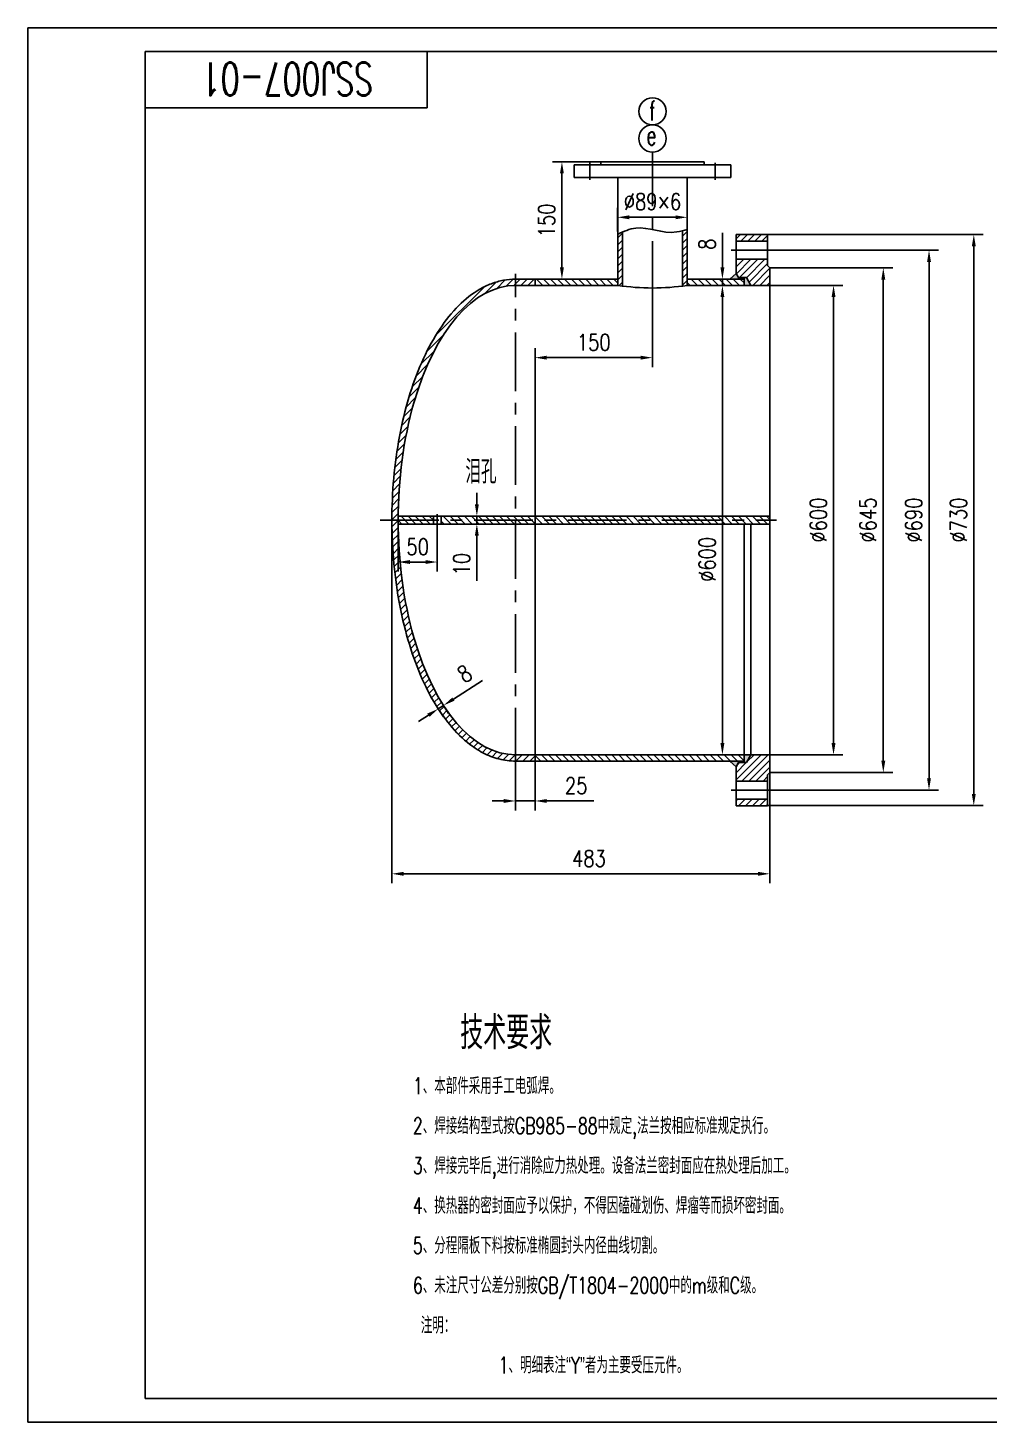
# Model space of a CAD drawing. Header units: millimetres. Extents: x -150 to 2370, y -30 to 1752.
# Drawn here: x -150 to 1078, y -30 to 1752 of the extents above; entities that cross this region are included whole.
import ezdxf
from ezdxf.enums import TextEntityAlignment as Align

# ---------------------------------------------------------------- set-up
doc = ezdxf.new("R2010")
doc.units = ezdxf.units.MM
doc.header["$LTSCALE"] = 60
doc.linetypes.add('CENTER', pattern=[2, 1.25, -0.25, 0.25, -0.25])
for name, color, linetype in [('1轮廓实线层', 7, 'Continuous'), ('2细线层', 4, 'Continuous'), ('3中心线层', 1, 'CENTER'), ('5剖面线层', 2, 'Continuous'), ('6文字层', 3, 'Continuous'), ('7标注层', 4, 'Continuous'), ('图框层', 7, 'Continuous')]:
    doc.layers.add(name, color=color, linetype=linetype)
doc.styles.add('PC_TEXTSTYLE', font='romans.shx', dxfattribs={"width": 0.8, "bigfont": 'hzfs.shx'})
doc.styles.add('TH_GBDIM', font='romans.shx', dxfattribs={"width": 0.8, "bigfont": 'gbcbig.shx'})
doc.dimstyles.new('TH_GBDIM', dxfattribs={"dimscale": 6, "dimtxt": 3.5, "dimasz": 2.5, "dimexe": 2, "dimexo": 0, "dimgap": 1.5, "dimtad": 1, "dimdec": 1, "dimzin": 0, "dimdsep": 46, "dimtxsty": 'TH_GBDIM', "dimcen": 2.5, "dimclrd": 130, "dimclre": 130, "dimclrt": 3, "dimadec": 0, "dimazin": 0, "dimtfac": 0.714286, "dimtdec": 1, "dimtmove": 0, "dimatfit": 3, "dimfxl": 0, "dimtolj": 1, "dimtzin": 0, "dimlwd": -1, "dimlwe": -1, "dimarcsym": 0})

# ---------------------------------------------------------------- blocks, each defined once
blk = doc.blocks.new('*D4')
at = {"layer": '7标注层', "color": 130}
for p, q in [((582.1, 1580.9), (520.4, 1580.9)), ((532.4, 1565.9), (532.4, 1445.9)), ((603.6, 1430.9), (520.4, 1430.9))]:
    blk.add_line(p, q, dxfattribs=at)
for points in [[(529.9, 1565.9), (534.9, 1565.9), (532.4, 1580.9)], [(529.9, 1445.9), (534.9, 1445.9), (532.4, 1430.9)]]:
    blk.add_solid(points, dxfattribs=at)
at = {"layer": 'Defpoints', "color": 0}
for p in [(582.1, 1580.9), (532.4, 1430.9), (603.6, 1430.9)]:
    blk.add_point(p, dxfattribs=at)
at = {"layer": '7标注层', "color": 3, "insert": (512.9, 1505.9), "char_height": 21, "attachment_point": 5, "rotation": 90, "style": 'TH_GBDIM'}
blk.add_mtext('\\A1;150{}{}', dxfattribs=at)
blk = doc.blocks.new('*D5')
at = {"layer": '7标注层', "color": 130}
for p, q in [((648.1, 1404.2), (648.1, 1318.5)), ((498.1, 1117.9), (498.1, 1342.5)), ((513.1, 1330.5), (633.1, 1330.5))]:
    blk.add_line(p, q, dxfattribs=at)
for points in [[(513.1, 1333), (513.1, 1328), (498.1, 1330.5)], [(633.1, 1333), (633.1, 1328), (648.1, 1330.5)]]:
    blk.add_solid(points, dxfattribs=at)
at = {"layer": 'Defpoints', "color": 0}
for p in [(648.1, 1404.2), (648.1, 1330.5), (498.1, 1117.9)]:
    blk.add_point(p, dxfattribs=at)
at = {"layer": '7标注层', "color": 3, "insert": (573.1, 1350), "char_height": 21, "attachment_point": 5, "style": 'TH_GBDIM'}
blk.add_mtext('\\A1;150{}{}', dxfattribs=at)
blk = doc.blocks.new('*D6')
at = {"layer": '7标注层', "color": 130}
for p, q in [((315.1, 1122.9), (315.1, 658.8)), ((798.1, 800.4), (798.1, 658.8)), ((783.1, 670.8), (330.1, 670.8))]:
    blk.add_line(p, q, dxfattribs=at)
for points in [[(330.1, 673.3), (330.1, 668.3), (315.1, 670.8)], [(783.1, 673.3), (783.1, 668.3), (798.1, 670.8)]]:
    blk.add_solid(points, dxfattribs=at)
at = {"layer": 'Defpoints', "color": 0}
for p in [(315.1, 1122.9), (798.1, 800.4), (315.1, 670.8)]:
    blk.add_point(p, dxfattribs=at)
at = {"layer": '7标注层', "color": 3, "insert": (567, 690.3), "char_height": 21, "attachment_point": 5, "style": 'TH_GBDIM'}
blk.add_mtext('\\A1;483{}{}', dxfattribs=at)
blk = doc.blocks.new('*D7')
at = {"layer": '7标注层', "color": 130}
for p, q in [((473.1, 807.9), (473.1, 751.9)), ((498.1, 814.9), (498.1, 751.9)), ((458.1, 763.9), (443.1, 763.9)), ((473.1, 763.9), (498.1, 763.9)), ((513.1, 763.9), (573.3, 763.9))]:
    blk.add_line(p, q, dxfattribs=at)
for points in [[(458.1, 766.4), (458.1, 761.4), (473.1, 763.9)], [(513.1, 766.4), (513.1, 761.4), (498.1, 763.9)]]:
    blk.add_solid(points, dxfattribs=at)
at = {"layer": 'Defpoints', "color": 0}
for p in [(473.1, 807.9), (498.1, 814.9), (498.1, 763.9)]:
    blk.add_point(p, dxfattribs=at)
at = {"layer": '7标注层', "color": 3, "insert": (550.7, 783.4), "char_height": 21, "attachment_point": 5, "style": 'TH_GBDIM'}
blk.add_mtext('\\A1;25{}{}', dxfattribs=at)
blk = doc.blocks.new('*D8')
at = {"layer": '7标注层', "color": 130}
for p, q in [((423.7, 1142.9), (423.7, 1157.9)), ((423.7, 1127.9), (411.7, 1127.9)), ((423.7, 1127.9), (423.7, 1117.9)), ((423.7, 1117.9), (411.7, 1117.9)), ((423.7, 1102.9), (423.7, 1045.1))]:
    blk.add_line(p, q, dxfattribs=at)
for points in [[(421.2, 1142.9), (426.2, 1142.9), (423.7, 1127.9)], [(421.2, 1102.9), (426.2, 1102.9), (423.7, 1117.9)]]:
    blk.add_solid(points, dxfattribs=at)
at = {"layer": 'Defpoints', "color": 0}
for p in [(423.7, 1127.9), (423.7, 1117.9), (423.7, 1117.9)]:
    blk.add_point(p, dxfattribs=at)
at = {"layer": '7标注层', "color": 3, "insert": (404.2, 1066.5), "char_height": 21, "attachment_point": 5, "rotation": 90, "style": 'TH_GBDIM'}
blk.add_mtext('\\A1;10{}{}', dxfattribs=at)
blk = doc.blocks.new('*D11')
at = {"layer": '7标注层', "color": 130}
for p, q in [((765.1, 1422.9), (725.5, 1422.9)), ((737.5, 837.9), (737.5, 1407.9)), ((765.1, 822.9), (725.5, 822.9))]:
    blk.add_line(p, q, dxfattribs=at)
for points in [[(735, 1407.9), (740, 1407.9), (737.5, 1422.9)], [(735, 837.9), (740, 837.9), (737.5, 822.9)]]:
    blk.add_solid(points, dxfattribs=at)
at = {"layer": 'Defpoints', "color": 0}
for p in [(737.5, 1422.9), (765.1, 1422.9), (765.1, 822.9)]:
    blk.add_point(p, dxfattribs=at)
at = {"layer": '7标注层', "color": 3, "insert": (718, 1072.7), "char_height": 21, "attachment_point": 5, "rotation": 90, "style": 'TH_GBDIM'}
blk.add_mtext('\\A1;%%c600{}{}', dxfattribs=at)
blk = doc.blocks.new('*D12')
at = {"layer": '7标注层', "color": 130}
for p, q in [((737.5, 1445.9), (737.5, 1490.1)), ((747.1, 1430.9), (725.5, 1430.9)), ((737.5, 1422.9), (737.5, 1430.9)), ((765.1, 1422.9), (725.5, 1422.9)), ((737.5, 1407.9), (737.5, 1392.9))]:
    blk.add_line(p, q, dxfattribs=at)
for points in [[(735, 1445.9), (740, 1445.9), (737.5, 1430.9)], [(735, 1407.9), (740, 1407.9), (737.5, 1422.9)]]:
    blk.add_solid(points, dxfattribs=at)
at = {"layer": 'Defpoints', "color": 0}
for p in [(737.5, 1430.9), (747.1, 1430.9), (765.1, 1422.9)]:
    blk.add_point(p, dxfattribs=at)
at = {"layer": '7标注层', "color": 3, "insert": (718, 1475.5), "char_height": 21, "attachment_point": 5, "rotation": 90, "style": 'TH_GBDIM'}
blk.add_mtext('\\A1;8{}{}', dxfattribs=at)
blk = doc.blocks.new('*D13')
at = {"layer": '7标注层', "color": 130}
for p, q in [((798.1, 1422.9), (891.5, 1422.9)), ((879.5, 1407.9), (879.5, 837.9)), ((798.1, 822.9), (891.5, 822.9))]:
    blk.add_line(p, q, dxfattribs=at)
for points in [[(877, 1407.9), (882, 1407.9), (879.5, 1422.9)], [(877, 837.9), (882, 837.9), (879.5, 822.9)]]:
    blk.add_solid(points, dxfattribs=at)
at = {"layer": 'Defpoints', "color": 0}
for p in [(798.1, 1422.9), (798.1, 822.9), (879.5, 822.9)]:
    blk.add_point(p, dxfattribs=at)
at = {"layer": '7标注层', "color": 3, "insert": (860, 1122.9), "char_height": 21, "attachment_point": 5, "rotation": 90, "style": 'TH_GBDIM'}
blk.add_mtext('\\A1;%%c600{}{}', dxfattribs=at)
blk = doc.blocks.new('*D14')
at = {"layer": '7标注层', "color": 130}
for p, q in [((798.1, 1445.4), (955.1, 1445.4)), ((943.1, 1430.4), (943.1, 815.4)), ((798.1, 800.4), (955.1, 800.4))]:
    blk.add_line(p, q, dxfattribs=at)
for points in [[(940.6, 1430.4), (945.6, 1430.4), (943.1, 1445.4)], [(940.6, 815.4), (945.6, 815.4), (943.1, 800.4)]]:
    blk.add_solid(points, dxfattribs=at)
at = {"layer": 'Defpoints', "color": 0}
for p in [(798.1, 1445.4), (798.1, 800.4), (943.1, 800.4)]:
    blk.add_point(p, dxfattribs=at)
at = {"layer": '7标注层', "color": 3, "insert": (923.6, 1122.9), "char_height": 21, "attachment_point": 5, "rotation": 90, "style": 'TH_GBDIM'}
blk.add_mtext('\\A1;%%c645{}{}', dxfattribs=at)
blk = doc.blocks.new('*D15')
at = {"layer": '7标注层', "color": 130}
for p, q in [((802.6, 1467.9), (1013.5, 1467.9)), ((1001.5, 792.9), (1001.5, 1452.9)), ((802.6, 777.9), (1013.5, 777.9))]:
    blk.add_line(p, q, dxfattribs=at)
for points in [[(999, 1452.9), (1004, 1452.9), (1001.5, 1467.9)], [(999, 792.9), (1004, 792.9), (1001.5, 777.9)]]:
    blk.add_solid(points, dxfattribs=at)
at = {"layer": 'Defpoints', "color": 0}
for p in [(802.6, 1467.9), (1001.5, 1467.9), (802.6, 777.9)]:
    blk.add_point(p, dxfattribs=at)
at = {"layer": '7标注层', "color": 3, "insert": (982, 1122.9), "char_height": 21, "attachment_point": 5, "rotation": 90, "style": 'TH_GBDIM'}
blk.add_mtext('\\A1;%%c690{}{}', dxfattribs=at)
blk = doc.blocks.new('*D16')
at = {"layer": '7标注层', "color": 130}
for p, q in [((795.1, 1487.9), (1070.7, 1487.9)), ((1058.7, 1472.9), (1058.7, 772.9)), ((795.1, 757.9), (1070.7, 757.9))]:
    blk.add_line(p, q, dxfattribs=at)
for points in [[(1056.2, 1472.9), (1061.2, 1472.9), (1058.7, 1487.9)], [(1056.2, 772.9), (1061.2, 772.9), (1058.7, 757.9)]]:
    blk.add_solid(points, dxfattribs=at)
at = {"layer": 'Defpoints', "color": 0}
for p in [(795.1, 1487.9), (795.1, 757.9), (1058.7, 757.9)]:
    blk.add_point(p, dxfattribs=at)
at = {"layer": '7标注层', "color": 3, "insert": (1039.2, 1122.9), "char_height": 21, "attachment_point": 5, "rotation": 90, "style": 'TH_GBDIM'}
blk.add_mtext('\\A1;%%c730{}{}', dxfattribs=at)
blk = doc.blocks.new('*D19')
at = {"layer": '7标注层', "color": 130}
for p, q in [((393.7, 894.1), (430.9, 918)), ((361.8, 873.5), (349.2, 865.4)), ((374.4, 881.6), (381.1, 886)), ((374.4, 881.6), (380.9, 871.5)), ((381.1, 886), (387.6, 875.9))]:
    blk.add_line(p, q, dxfattribs=at)
for points in [[(392.4, 896.2), (395.1, 892), (381.1, 886)], [(360.4, 875.6), (363.1, 871.4), (374.4, 881.6)]]:
    blk.add_solid(points, dxfattribs=at)
at = {"layer": 'Defpoints', "color": 0}
for p in [(374.4, 881.6), (381.1, 886), (381.1, 886)]:
    blk.add_point(p, dxfattribs=at)
at = {"layer": '7标注层', "color": 3, "insert": (408.1, 926.5), "char_height": 21, "attachment_point": 5, "rotation": 32.7663, "style": 'TH_GBDIM'}
blk.add_mtext('\\A1;8{}{}', dxfattribs=at)
blk = doc.blocks.new('*D20')
at = {"layer": '7标注层', "color": 130}
for p, q in [((603.6, 1491.9), (603.6, 1521.9)), ((692.6, 1494.4), (692.6, 1521.9)), ((618.6, 1509.9), (677.6, 1509.9))]:
    blk.add_line(p, q, dxfattribs=at)
for points in [[(618.6, 1512.4), (618.6, 1507.4), (603.6, 1509.9)], [(677.6, 1512.4), (677.6, 1507.4), (692.6, 1509.9)]]:
    blk.add_solid(points, dxfattribs=at)
at = {"layer": 'Defpoints', "color": 0}
for p in [(692.6, 1509.9), (603.6, 1491.9), (692.6, 1494.4)]:
    blk.add_point(p, dxfattribs=at)
at = {"layer": '7标注层', "color": 3, "insert": (648.1, 1530), "char_height": 21, "attachment_point": 5, "style": 'TH_GBDIM'}
blk.add_mtext('\\A1;%%c89×6{}{}', dxfattribs=at)
blk = doc.blocks.new('*D21')
at = {"layer": '7标注层', "color": 130}
for p, q in [((323.1, 1122.9), (323.1, 1057.3)), ((373.1, 1114.3), (373.1, 1057.3)), ((338.1, 1069.3), (358.1, 1069.3))]:
    blk.add_line(p, q, dxfattribs=at)
for points in [[(338.1, 1071.8), (338.1, 1066.8), (323.1, 1069.3)], [(358.1, 1071.8), (358.1, 1066.8), (373.1, 1069.3)]]:
    blk.add_solid(points, dxfattribs=at)
at = {"layer": 'Defpoints', "color": 0}
for p in [(323.1, 1122.9), (373.1, 1114.3), (373.1, 1069.3)]:
    blk.add_point(p, dxfattribs=at)
at = {"layer": '7标注层', "color": 3, "insert": (348.1, 1088.8), "char_height": 21, "attachment_point": 5, "style": 'TH_GBDIM'}
blk.add_mtext('\\A1;50{}{}', dxfattribs=at)
blk = doc.blocks.new('PC_TYDH_BLOCK')
for p in [(60, 0), (0, -12)]:
    blk.add_line(p, (60, -12))
at = {"layer": '6文字层', "style": 'PC_TEXTSTYLE', "width": 1.625933}
blk.add_attdef('图样代号', text='', height=7, rotation=180, dxfattribs=at).set_placement((58.24, -2.4), (2.35, -2.4), align=Align.FIT)

msp = doc.modelspace()

# ---------------------------------------------------------------- hatches: boundary and pattern name
at = {"layer": '5剖面线层'}
h = msp.add_hatch(dxfattribs=at)
h.set_pattern_fill('ANSI31', color=256, scale=2, style=0)
edge = h.paths.add_edge_path()
edge.add_spline(control_points=[(692.64, 1494.37), (690.66, 1493.83), (688.65, 1493.27), (686.64, 1492.76)], knot_values=[100.5024019, 100.5024019, 100.5024019, 100.5024019, 105.9641833, 105.9641833, 105.9641833, 105.9641833], degree=3, periodic=0)
edge.add_line((686.64, 1492.76), (686.64, 1422.03))
edge.add_arc((648.14, 1719.54), 300, 277.37329, 278.53035)
edge.add_line((692.64, 1422.86), (692.64, 1494.37))
edge = h.paths.add_edge_path()
edge.add_spline(control_points=[(609.64, 1490.84), (607.64, 1489.97), (605.64, 1489.04), (603.64, 1488.1)], knot_values=[16.2944387, 16.2944387, 16.2944387, 16.2944387, 22.7331769, 22.7331769, 22.7331769, 22.7331769], degree=3, periodic=0)
edge.add_line((603.64, 1488.1), (603.64, 1422.86))
edge.add_arc((648.14, 1719.54), 300, 261.46965, 262.62671)
edge.add_line((609.64, 1422.03), (609.64, 1490.84))
h = msp.add_hatch(dxfattribs=at)
h.set_pattern_fill('ANSI31', color=256, scale=2, style=0)
h.paths.add_polyline_path([(795.14, 1487.86), (755.14, 1487.86), (755.14, 1479.36), (795.14, 1479.36)])
h.paths.add_polyline_path([(798.14, 1445.36), (795.14, 1448.36), (795.14, 1456.36), (755.14, 1456.36), (755.14, 1438.06), (758.14, 1432.86), (768.14, 1432.86), (773.92, 1422.86), (798.14, 1422.86)])
h.paths.add_polyline_path([(798.14, 822.86), (773.92, 822.86), (768.14, 812.86), (758.14, 812.86), (755.14, 807.67), (755.14, 789.36), (795.14, 789.36), (795.14, 797.36), (798.14, 800.36)])
h.paths.add_polyline_path([(795.14, 766.36), (755.14, 766.36), (755.14, 757.86), (795.14, 757.86)])
h = msp.add_hatch(dxfattribs=at)
h.set_pattern_fill('ANSI31', color=256, scale=2, style=0)
h.paths.add_polyline_path([(498.14, 1430.86), (473.14, 1430.86), (473.14, 1422.86), (498.14, 1422.86)])
edge = h.paths.add_edge_path()
edge.add_ellipse((473.14, 1122.86), major_axis=(0, 300), ratio=0.5, start_angle=0, end_angle=89.04502, ccw=False)
edge.add_line((473.14, 1422.86), (473.14, 1430.86))
edge.add_spline(control_points=[(473.14, 1430.86), (467.94, 1430.86), (462.74, 1430.37), (452.43, 1428.43), (447.31, 1426.97), (437.23, 1423.14), (432.26, 1420.76), (418.01, 1412.5), (408.99, 1405.43), (391.9, 1388.35), (383.83, 1378.35), (368.82, 1355.77), (361.87, 1343.19), (349.27, 1315.84), (343.61, 1301.07), (333.74, 1269.8), (329.53, 1253.3), (322.66, 1219.1), (320.01, 1201.39), (316.35, 1165.34), (315.34, 1146.99), (315.15, 1126.69), (315.14, 1124.78), (315.14, 1122.86)], knot_values=[0, 0, 0, 0, 0.0939803, 0.0939803, 0.1879606, 0.1879606, 0.2819409, 0.2819409, 0.4633632, 0.4633632, 0.6447854, 0.6447854, 0.8262077, 0.8262077, 1.00763, 1.00763, 1.1890523, 1.1890523, 1.3704745, 1.3704745, 1.5518968, 1.5518968, 1.5707963, 1.5707963, 1.5707963, 1.5707963], degree=3, periodic=0)
edge.add_line((315.14, 1122.86), (323.14, 1122.86))
edge.add_ellipse((473.14, 1122.86), major_axis=(0, 300), ratio=0.5, start_angle=89.04502, end_angle=90, ccw=False)
edge = h.paths.add_edge_path()
edge.add_ellipse((473.14, 1122.86), major_axis=(0, 300), ratio=0.5, start_angle=90.95497, end_angle=180, ccw=False)
edge.add_ellipse((473.14, 1122.86), major_axis=(0, 300), ratio=0.5, start_angle=90, end_angle=90.95497, ccw=False)
edge.add_line((323.14, 1122.86), (315.14, 1122.86))
edge.add_spline(control_points=[(315.14, 1122.86), (315.14, 1106.39), (315.81, 1089.93), (318.63, 1055.52), (320.95, 1037.63), (327.16, 1002.95), (331.06, 986.16), (340.32, 954.2), (345.69, 939.02), (357.75, 910.78), (364.44, 897.71), (378.98, 874.07), (386.83, 863.5), (403.51, 845.22), (412.34, 837.51), (428.08, 827.09), (434.77, 823.58), (448.45, 818.26), (455.43, 816.46), (466.02, 815.09), (469.58, 814.86), (473.14, 814.86)], knot_values=[1.5707963, 1.5707963, 1.5707963, 1.5707963, 1.7333191, 1.7333191, 1.9147414, 1.9147414, 2.0961636, 2.0961636, 2.2775859, 2.2775859, 2.4590082, 2.4590082, 2.6404304, 2.6404304, 2.8218527, 2.8218527, 2.9495457, 2.9495457, 3.0772387, 3.0772387, 3.1415927, 3.1415927, 3.1415927, 3.1415927], degree=3, periodic=0)
edge.add_line((473.14, 814.86), (473.14, 822.86))
h.paths.add_polyline_path([(498.14, 822.86), (473.14, 822.86), (473.14, 814.86), (498.14, 814.86)])
h = msp.add_hatch(dxfattribs=at)
h.set_pattern_fill('ANSI31', color=256, scale=2, angle=90, style=0)
h.paths.add_polyline_path([(603.64, 1430.86), (498.14, 1430.86), (498.14, 1422.86), (603.64, 1422.86)])
h.paths.add_polyline_path([(765.14, 1430.86), (692.64, 1430.86), (692.64, 1422.86), (765.14, 1422.86)])
h.paths.add_polyline_path([(765.14, 822.86), (498.14, 822.86), (498.14, 814.86), (765.14, 814.86)])
h = msp.add_hatch(color=256, dxfattribs=at)
h.paths.add_polyline_path([(768.14, 1432.86), (765.14, 1432.86), (765.14, 1430.86), (765.14, 1422.86), (773.92, 1422.86)])
h.paths.add_polyline_path([(747.14, 1430.86), (758.14, 1430.86), (758.14, 1432.86), (755.14, 1438.06)])
h = msp.add_hatch(dxfattribs=at)
h.set_pattern_fill('ANSI31', color=256, scale=2, angle=90, style=0)
edge = h.paths.add_edge_path()
edge.add_line((368.14, 1127.86), (323.16, 1127.86))
edge.add_ellipse((473.14, 1122.86), major_axis=(0, 300), ratio=0.5, start_angle=89.04502, end_angle=90)
edge.add_line((323.14, 1122.86), (368.14, 1122.86))
edge.add_line((368.14, 1122.86), (368.14, 1127.86))
edge = h.paths.add_edge_path()
edge.add_line((368.14, 1122.86), (323.14, 1122.86))
edge.add_ellipse((473.14, 1122.86), major_axis=(0, 300), ratio=0.5, start_angle=90, end_angle=90.95497)
edge.add_line((323.16, 1117.86), (368.14, 1117.86))
edge.add_line((368.14, 1117.86), (368.14, 1122.86))
h.paths.add_polyline_path([(473.14, 1127.86), (378.14, 1127.86), (378.14, 1122.86), (473.14, 1122.86)])
h.paths.add_polyline_path([(473.14, 1122.86), (378.14, 1122.86), (378.14, 1117.86), (473.14, 1117.86)])
h.paths.add_polyline_path([(798.14, 1127.86), (473.14, 1127.86), (473.14, 1122.86), (798.14, 1122.86)])
h.paths.add_polyline_path([(798.14, 1122.86), (473.14, 1122.86), (473.14, 1117.86), (798.14, 1117.86)])
h = msp.add_hatch(color=256, dxfattribs=at)
h.paths.add_polyline_path([(747.14, 814.86), (755.14, 807.67), (758.14, 812.86), (758.14, 814.86)])
h.paths.add_polyline_path([(773.92, 822.86), (765.14, 822.86), (765.14, 814.86), (765.14, 812.86), (768.14, 812.86)])

# ---------------------------------------------------------------- linework, layer by layer
for p, q in [((548.14, 1560.86), (548.14, 1576.86)), ((548.14, 1576.86), (748.14, 1576.86)), ((582.14, 1576.86), (582.14, 1580.86)), ((582.14, 1580.86), (714.14, 1580.86)), ((714.14, 1580.86), (714.14, 1576.86)), ((748.14, 1576.86), (748.14, 1560.86)), ((748.14, 1560.86), (548.14, 1560.86)), ((603.64, 1422.86), (603.64, 1560.86)), ((692.64, 1422.86), (692.64, 1560.86)), ((609.64, 1422.03), (609.64, 1490.84)), ((686.64, 1422.03), (686.64, 1492.76)), ((755.14, 1487.86), (795.14, 1487.86)), ((755.14, 1438.06), (755.14, 1487.86)), ((755.14, 1479.36), (795.14, 1479.36)), ((795.14, 1487.86), (795.14, 1448.36)), ((755.14, 1456.36), (795.14, 1456.36)), ((798.14, 1445.36), (795.14, 1448.36)), ((798.14, 1445.36), (798.14, 800.36)), ((498.14, 1430.86), (473.14, 1430.86)), ((603.64, 1430.86), (498.14, 1430.86)), ((498.14, 1422.86), (498.14, 1430.86)), ((765.14, 1430.86), (692.64, 1430.86)), ((747.14, 1430.86), (755.14, 1438.06)), ((758.14, 1432.86), (755.14, 1438.06)), ((768.14, 1432.86), (758.14, 1432.86)), ((758.14, 1432.86), (758.14, 1430.86)), ((765.14, 1430.86), (765.14, 1432.86)), ((765.14, 1422.86), (765.14, 1430.86)), ((768.14, 1432.86), (773.92, 1422.86)), ((498.14, 1422.86), (473.14, 1422.86)), ((603.64, 1422.86), (498.14, 1422.86)), ((765.14, 1422.86), (692.64, 1422.86)), ((765.14, 1422.86), (755.14, 1422.86)), ((765.14, 1422.86), (773.92, 1422.86)), ((798.14, 1422.86), (773.92, 1422.86)), ((323.16, 1127.86), (798.14, 1127.86)), ((368.14, 1127.86), (368.14, 1117.86)), ((378.14, 1127.86), (378.14, 1117.86)), ((323.16, 1117.86), (798.14, 1117.86)), ((498.14, 814.86), (498.14, 1117.86)), ((765.14, 814.86), (765.14, 1117.86)), ((773.92, 1117.86), (773.92, 822.86)), ((473.14, 822.86), (498.14, 822.86)), ((765.14, 822.86), (498.14, 822.86)), ((765.14, 822.86), (773.92, 822.86)), ((768.14, 812.86), (773.92, 822.86)), ((773.92, 822.86), (798.14, 822.86)), ((473.14, 814.86), (498.14, 814.86)), ((765.14, 814.86), (498.14, 814.86)), ((747.14, 814.86), (755.14, 807.67)), ((758.14, 812.86), (755.14, 807.67)), ((755.14, 757.86), (755.14, 807.67)), ((758.14, 812.86), (758.14, 814.86)), ((768.14, 812.86), (758.14, 812.86)), ((765.14, 814.86), (765.14, 812.86)), ((755.14, 789.36), (795.14, 789.36)), ((798.14, 800.36), (795.14, 797.36)), ((795.14, 797.36), (795.14, 757.86)), ((755.14, 766.36), (795.14, 766.36)), ((795.14, 757.86), (755.14, 757.86))]:
    msp.add_line(p, q)
msp.add_arc((648.14, 1719.54), 300, 261.46965, 278.53035)
msp.add_ellipse((473.14, 1122.86), major_axis=(0, 300), ratio=0.5, start_param=0, end_param=3.1415927)
msp.add_open_spline([(473.14, 1430.86), (467.94, 1430.86), (462.74, 1430.37), (452.43, 1428.43), (447.31, 1426.97), (437.23, 1423.14), (432.26, 1420.76), (418.01, 1412.5), (408.99, 1405.43), (391.9, 1388.35), (383.83, 1378.35), (368.82, 1355.77), (361.87, 1343.19), (349.27, 1315.84), (343.61, 1301.07), (333.74, 1269.8), (329.53, 1253.3), (322.66, 1219.1), (320.01, 1201.39), (316.35, 1165.34), (315.34, 1146.99), (315, 1110.23), (315.66, 1091.82), (318.63, 1055.52), (320.95, 1037.63), (327.16, 1002.95), (331.06, 986.16), (340.32, 954.2), (345.69, 939.02), (357.75, 910.78), (364.44, 897.71), (378.98, 874.07), (386.83, 863.5), (403.51, 845.22), (412.34, 837.51), (428.08, 827.09), (434.77, 823.58), (448.45, 818.26), (455.43, 816.46), (466.02, 815.09), (469.58, 814.86), (473.14, 814.86)], degree=3, knots=[0, 0, 0, 0, 0.0939803, 0.0939803, 0.1879606, 0.1879606, 0.2819409, 0.2819409, 0.4633632, 0.4633632, 0.6447854, 0.6447854, 0.8262077, 0.8262077, 1.00763, 1.00763, 1.1890523, 1.1890523, 1.3704745, 1.3704745, 1.5518968, 1.5518968, 1.7333191, 1.7333191, 1.9147414, 1.9147414, 2.0961636, 2.0961636, 2.2775859, 2.2775859, 2.4590082, 2.4590082, 2.6404304, 2.6404304, 2.8218527, 2.8218527, 2.9495457, 2.9495457, 3.0772387, 3.0772387, 3.1415927, 3.1415927, 3.1415927, 3.1415927])
at = {"layer": '1轮廓实线层'}
for p, q in [((0, 0), (0, 1722)), ((2340, 1722), (0, 1722)), ((0, 0), (2340, 0))]:
    msp.add_line(p, q, dxfattribs=at)
at = {"layer": '2细线层'}
for p, q in [((-150, -30), (-150, 1752)), ((2370, 1752), (-150, 1752)), ((648.14, 1593.27), (648.14, 1590.83)), ((-150, -30), (2370, -30))]:
    msp.add_line(p, q, dxfattribs=at)
for centre in [(648.14, 1645.32), (648.14, 1610.62)]:
    msp.add_circle(centre, 17.35, dxfattribs=at)
msp.add_open_spline([(603.64, 1488.1), (611.35, 1491.71), (635.35, 1502.51), (664.05, 1486.16), (688.21, 1493.17), (692.64, 1494.37)], degree=3, knots=[16.2944387, 16.2944387, 16.2944387, 16.2944387, 41.0976609, 93.7564626, 105.9641833, 105.9641833, 105.9641833, 105.9641833], dxfattribs=at)
at = {"layer": '3中心线层'}
for p, q in [((648.14, 1404.2), (648.14, 1590.83)), ((568.14, 1557.85), (568.14, 1579.6)), ((728.14, 1557.85), (728.14, 1579.6)), ((748.52, 1467.86), (802.61, 1467.86)), ((473.14, 807.86), (473.14, 1437.86)), ((300.12, 1122.86), (806.55, 1122.86)), ((373.14, 1130.56), (373.14, 1114.3)), ((748.52, 777.86), (802.61, 777.86))]:
    msp.add_line(p, q, dxfattribs=at)

# ---------------------------------------------------------------- block references
at = {"layer": '图框层'}
ref = msp.add_blockref('PC_TYDH_BLOCK', (0, 1722), dxfattribs=dict(at, xscale=6, yscale=6, zscale=6))
ref.add_attrib('图样代号', 'SSJ007-01', dxfattribs={"layer": '6文字层', "height": 42, "rotation": 180, "style": 'PC_TEXTSTYLE', "width": 0.667}).set_placement((181.76, 1707.58), align=Align.CENTER)

# ---------------------------------------------------------------- texts
at = {"layer": '6文字层', "style": 'PC_TEXTSTYLE', "width": 0.667}
for s, height, p in [('f', 25, (643.77, 1633.53)), ('e', 25, (640.39, 1602.22)), ('泪孔', 30, (408.9, 1169.64))]:
    msp.add_text(s, height=height, dxfattribs=at).set_placement(p)
at = {"layer": '6文字层', "style": 'PC_TEXTSTYLE', "width": 0.7}
msp.add_text('技术要求', height=42, dxfattribs=at).set_placement((461.19, 433.96), align=Align.BOTTOM_CENTER)
for s, p in [('1、本部件采用手工电弧焊。', (342, 382.96)), ('2、焊接结构型式按GB985-88中规定,法兰按相应标准规定执行。', (342, 331.96)), ('3、焊接完毕后,进行消除应力热处理。设备法兰密封面应在热处理后加工。', (342, 280.96)), ('4、换热器的密封面应予以保护，不得因磕碰划伤、焊瘤等而损坏密封面。', (342, 229.96)), ('5、分程隔板下料按标准椭圆封头内径曲线切割。', (342, 178.96)), ('6、未注尺寸公差分别按GB/T1804-2000中的m级和C级。', (342, 127.96)), (' 注明：', (342, 76.96)), ('          1、明细表注“Y”者为主要受压元件。', (342, 25.96))]:
    msp.add_text(s, height=21, dxfattribs=at).set_placement(p, align=Align.BOTTOM_LEFT)

# ---------------------------------------------------------------- dimensions: what is measured, and where the dimension line sits
at = {"layer": '7标注层'}
for base, p1, p2, text, picture, middle in [((532.43, 1430.86), (582.14, 1580.86), (603.64, 1430.86), '150{}{}', '*D4', (512.93, 1505.86)), ((1058.67, 757.86), (795.14, 1487.86), (795.14, 757.86), '%%c730{}{}', '*D16', (1039.17, 1122.86)), ((1001.48, 1467.86), (802.61, 777.86), (802.61, 1467.86), '%%c690{}{}', '*D15', (981.98, 1122.86)), ((943.14, 800.36), (798.14, 1445.36), (798.14, 800.36), '%%c645{}{}', '*D14', (923.64, 1122.86)), ((879.49, 822.86), (798.14, 1422.86), (798.14, 822.86), '%%c600{}{}', '*D13', (859.99, 1122.86)), ((423.65, 1117.86), (423.65, 1127.86), (423.65, 1117.86), '10{}{}', '*D8', (404.15, 1066.46))]:
    dim = msp.add_linear_dim(base=base, p1=p1, p2=p2, angle=90, text=text, dimstyle='TH_GBDIM', override={"dimgap": 1.5, "dimtad": 1, "dimjust": 0, "dimse1": 0, "dimse2": 0, "dimsd1": 0, "dimsd2": 0, "dimclrt": 3, "dimtvp": 0}, dxfattribs=at)
    dim.commit()
    dim.dimension.update_dxf_attribs({"geometry": picture, "text_midpoint": middle})
for base, p1, p2, text, picture, middle in [((692.64, 1509.9), (603.64, 1491.86), (692.64, 1494.37), '%%c89×6{}{}', '*D20', (648.14, 1529.97)), ((648.14, 1330.47), (498.14, 1117.86), (648.14, 1404.2), '150{}{}', '*D5', (573.14, 1349.97)), ((373.14, 1069.25), (323.14, 1122.86), (373.14, 1114.3), '50{}{}', '*D21', (348.14, 1088.75)), ((498.14, 763.86), (473.14, 807.86), (498.14, 814.86), '25{}{}', '*D7', (550.74, 783.36))]:
    dim = msp.add_linear_dim(base=base, p1=p1, p2=p2, text=text, dimstyle='TH_GBDIM', override={"dimgap": 1.5, "dimtad": 1, "dimjust": 0, "dimse1": 0, "dimse2": 0, "dimsd1": 0, "dimsd2": 0, "dimclrt": 3, "dimtvp": 0}, dxfattribs=at)
    dim.commit()
    dim.dimension.update_dxf_attribs({"geometry": picture, "text_midpoint": middle})
for base, p1, p2, text, picture, middle in [((737.49, 1430.86), (765.14, 1422.86), (747.14, 1430.86), '8{}{}', '*D12', (737.49, 1475.46)), ((737.49, 1422.86), (765.14, 822.86), (765.14, 1422.86), '%%c600{}{}', '*D11', (737.49, 1072.74))]:
    dim = msp.add_linear_dim(base=base, p1=p1, p2=p2, angle=90, text=text, dimstyle='TH_GBDIM', override={"dimgap": 1.5, "dimtad": 1, "dimjust": 0, "dimse1": 0, "dimse2": 0, "dimsd1": 0, "dimsd2": 0, "dimclrt": 3, "dimtvp": 0}, dxfattribs=at)
    dim.commit()
    dim.dimension.update_dxf_attribs({"geometry": picture, "text_midpoint": middle, "dimtype": 160})
dim = msp.add_linear_dim(base=(315.14, 670.77), p1=(798.14, 800.36), p2=(315.14, 1122.86), text='483{}{}', dimstyle='TH_GBDIM', override={"dimgap": 1.5, "dimtad": 1, "dimjust": 0, "dimse1": 0, "dimse2": 0, "dimsd1": 0, "dimsd2": 0, "dimclrt": 3, "dimtvp": 0}, dxfattribs=at)
dim.commit()
dim.dimension.update_dxf_attribs({"geometry": '*D6', "text_midpoint": (566.99, 670.77), "dimtype": 160})
dim = msp.add_aligned_dim(p1=(374.39, 881.62), p2=(381.12, 885.95), distance=0, text='8{}{}', dimstyle='TH_GBDIM', override={"dimgap": 1.5, "dimtad": 1, "dimjust": 0, "dimse1": 0, "dimse2": 0, "dimsd1": 0, "dimsd2": 0, "dimclrt": 3, "dimtvp": 0}, dxfattribs=at)
dim.commit()
dim.dimension.update_dxf_attribs({"geometry": '*D19', "text_midpoint": (408.07, 926.49)})

doc.saveas('drawing.dxf')
